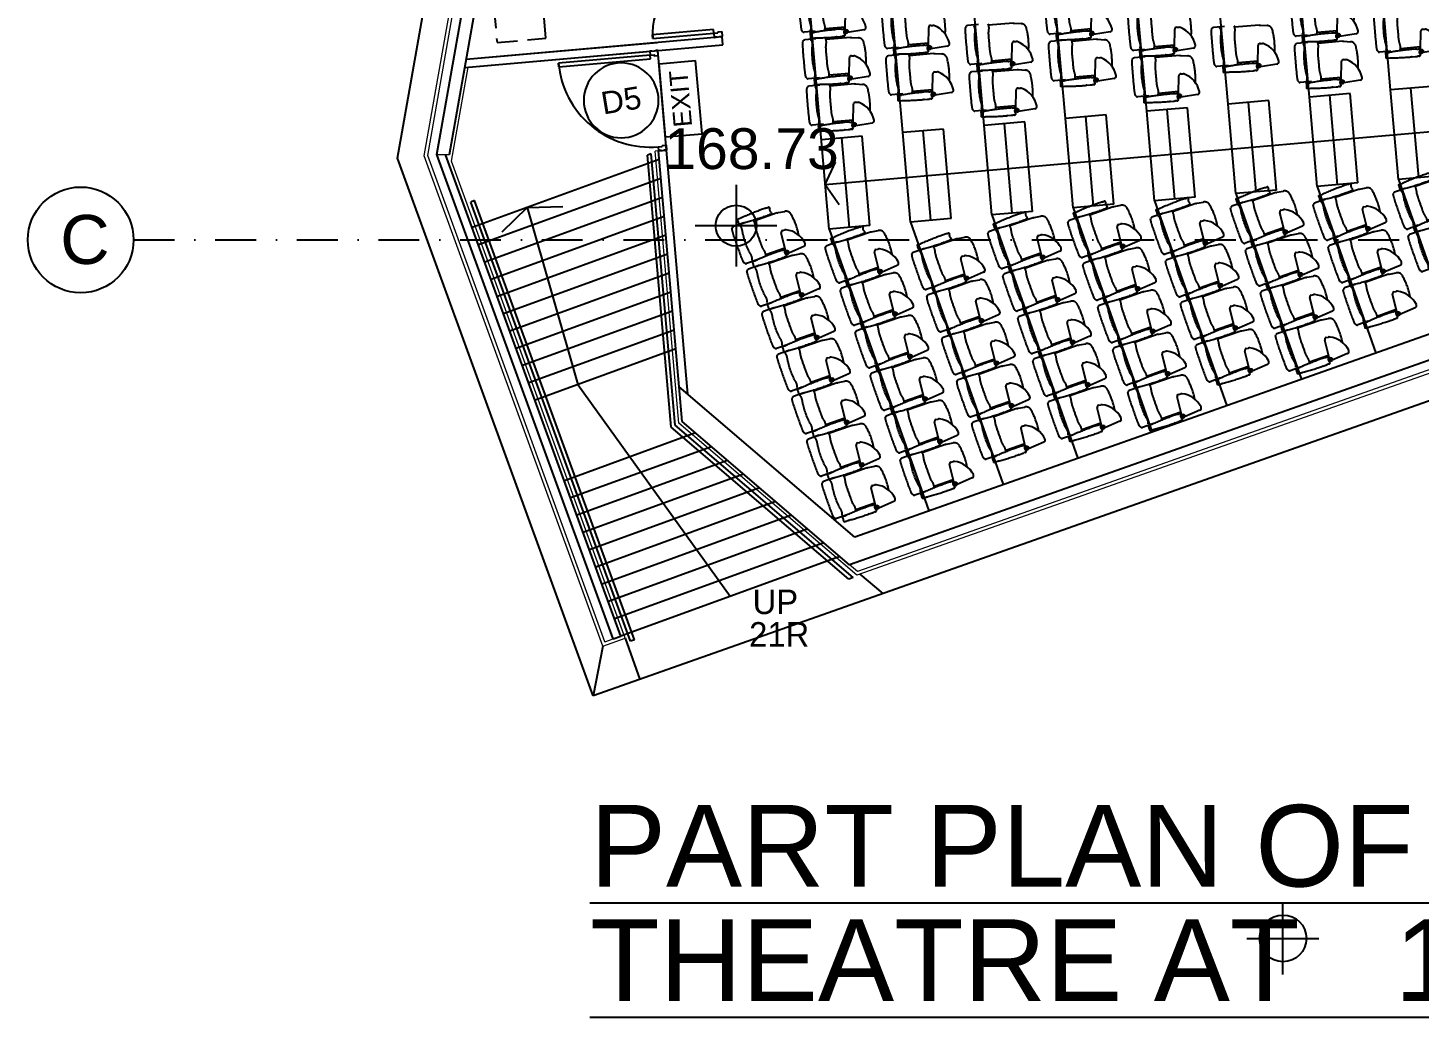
# Model space of a CAD drawing. Header units: millimetres. Extents: x 27940 to 139928, y 247 to 79491.
# Drawn here: x 27940 to 44983, y 54169 to 66290 of the extents above; entities that cross this region are included whole.
import ezdxf
from ezdxf.enums import TextEntityAlignment as Align

# ---------------------------------------------------------------- set-up
doc = ezdxf.new("R2010")
doc.units = ezdxf.units.MM
doc.header["$LTSCALE"] = 1000
doc.linetypes.add('DASHDOT', pattern=[1, 0.5, -0.25, 0, -0.25])
doc.linetypes.add('DASHED2', pattern=[0.375, 0.25, -0.125])
doc.layers.get('0').update_dxf_attribs({"color": 8})
for name, color, linetype in [('CLADDING', 8, 'Continuous'), ('DLN010__', 8, 'Continuous'), ('DLN020__', 8, 'DASHDOT'), ('DLN032__', 8, 'Continuous'), ('DLN040__', 8, 'Continuous'), ('DLN220__', 8, 'Continuous'), ('DLN240__', 8, 'Continuous'), ('DLN280__', 8, 'Continuous'), ('DLN315__', 8, 'Continuous'), ('DLN325-1', 8, 'Continuous'), ('DLN325__', 8, 'Continuous'), ('DLN580__', 8, 'Continuous'), ('FITDOOR', 8, 'Continuous'), ('Leature theatre furniture', 8, 'Continuous'), ('LEVEL', 8, 'Continuous'), ('MARK', 8, 'Continuous')]:
    doc.layers.add(name, color=color, linetype=linetype)
doc.styles.add('ROMANS', font='swissl.ttf')
doc.styles.get("Standard").update_dxf_attribs({"font": 'arial.ttf'})
doc.styles.add('SWIS721LT750', font='swissl.ttf')

# ---------------------------------------------------------------- blocks, each defined once
blk = doc.blocks.new('DRNO')
at = {"layer": 'MARK'}
blk.add_circle((0, 0), 1, dxfattribs=at)
at = {"layer": 'MARK', "style": 'ROMANS'}
blk.add_attdef('DRNO', text='', height=0.6, dxfattribs=at).set_placement((0, 0), align=Align.MIDDLE)
blk = doc.blocks.new('DR1AD')
at = {"layer": 'FITDOOR'}
for p, q in [((-45, 1), (0, 1)), ((-45, 1), (-45, 0)), ((0, 0), (0, 1)), ((-45, 0), (0, 0))]:
    blk.add_line(p, q, dxfattribs=at)
blk = doc.blocks.new('DR1AM')
at = {"layer": 'FITDOOR'}
blk.add_arc((0, 0), 1, 90, 180, dxfattribs=at)
blk = doc.blocks.new('FSEX-V01')
at = {"layer": 'DLN580__'}
for p, q in [((0, 300.0000000000018), (0, 1.818989403545856e-12)), ((0, 300.0000000000018), (600, 300.0000000000018)), ((600, 300.0000000000018), (600, 1.818989403545856e-12)), ((0, 1.818989403545856e-12), (600, 1.818989403545856e-12))]:
    blk.add_line(p, q, dxfattribs=at)
at = {"layer": 'DLN580__', "style": 'ROMANS'}
blk.add_text('EXIT', height=150, dxfattribs=at).set_placement((300, 150.0000000000018), align=Align.MIDDLE)
blk = doc.blocks.new('DR1CL2')
at = {"layer": 'FITDOOR'}
for p, q in [((50, 0), (0, 0)), ((0, 0), (0, -25)), ((50, 0), (50, -50)), ((12, -25), (0, -25)), ((0, -75), (0, -100)), ((12, -75), (0, -75)), ((62.5, -100), (0, -100)), ((62.5, -50), (50, -50)), ((62.5, -50), (62.5, -100))]:
    blk.add_line(p, q, dxfattribs=at)
blk = doc.blocks.new('ELEX')
at = {"layer": 'DLN032__'}
for p, q in [((0, 0.5), (0, -0.5)), ((0.5, 0), (-0.5, 0))]:
    blk.add_line(p, q, dxfattribs=at)
blk.add_circle((0, 0), 0.25, dxfattribs=at)
at = {"layer": 'DLN032__', "style": 'ROMANS'}
blk.add_attdef('ELEX', (0.2567988680675626, 0.3535533905960619), '', height=0.5, dxfattribs=at)
blk = doc.blocks.new('CC5032PLX')
at = {"layer": 'Leature theatre furniture', "linetype": 'Continuous'}
for p, q in [((-357.1777524185309, 276.1431391216356), (-154.7959730618168, 291.2604706426573)), ((-160.3550309542479, 283.6454166575531), (-124.3175004495279, 283.6454166575641)), ((-124.3175004495279, 268.3545833424432), (-160.355030746694, 268.3545833424396)), ((-160.0770363602496, 283.4955065270042), (-127.3178129368316, 283.4955065270115)), ((-127.3178129484877, 268.5044934729885), (-160.0770363129559, 268.5044934729813)), ((-140.5192742146173, 294.319320550625), (-149.8823046924226, 294.3193205506177)), ((-149.8823046887555, 257.6806794497061), (-140.5192746610119, 257.6806794497024)), ((-127.6699248111254, 247.1431231570023), (-149.6898284154595, 27.6217622004333)), ((-147.3838025174191, 283.6454166575531), (-147.3838025174045, 283.4955065270151)), ((-147.3838025174191, 268.5044934729813), (-147.3838025174045, 268.3545833424359)), ((-136.3903929444496, 283.6454166575531), (-136.3903929444496, 283.4955065270187)), ((-136.3903929444641, 268.5044934729813), (-136.3903929444641, 268.3545833424396)), ((-134.0686565796495, 255.9180536543136), (-116.8416569813999, 255.7141765940178)), ((-134.0676391412562, 296.0819583867997), (-116.841646297471, 296.2858235325693)), ((-130.405837909464, 219.8681914591216), (116.9533194476971, 219.868191459118)), ((-129.382972156789, 283.6454166575568), (-129.382972156789, 283.4955065270115)), ((-129.382972156789, 268.5044934729776), (-129.382972156789, 268.3545833424432)), ((-129.2404601804737, 283.6454166575531), (-129.2404601804737, 283.4955065270115)), ((-129.2404601804737, 268.5044934729813), (-129.2404601804883, 268.3545833424396)), ((-126.6502836972068, 282.7041848482477), (-124.7722408973495, 282.7041848482477)), ((-124.7722408973641, 269.2958151520907), (-126.6502837455046, 269.2958151520907)), ((-123.9492153806641, 279.6478131764816), (-125.8564816220751, 279.6478131764779)), ((-125.8564816180733, 272.3521868235221), (-123.9492153806787, 272.3521868235184)), ((-123.9194118715532, 279.4979030459363), (-125.8426822249894, 279.4979030459363)), ((-123.9194118715386, 272.5020969540492), (-125.8426822213223, 272.5020969540528)), ((-121.6605803606071, 255.7712072990289), (-123.9160479523125, 253.991742043967)), ((238.6143160969514, 240.3559092996329), (376.5008065917064, 240.3559092996366)), ((287.4752842624002, 203.2481981413439), (287.4753710890218, 203.2487426742446)), ((392.860335014615, 231.0989834093052), (392.8581487855699, 231.1020636267567)), ((402.1707711541385, 217.9783282471399), (392.860335014615, 231.0989834093052)), ((-177.0437942388235, 5.255198358121561), (-203.8634265549772, 7.945440964776935)), ((122.1040051827295, 144.7409645699518), (122.1026992049883, 144.7474544416691)), ((126.7722501376848, 66.51125106973632), (126.7977944158338, 60.28399651073414)), ((285.7623777022091, 167.3770280181016), (285.7623002523178, 167.3777905063325)), ((296.494700465817, 107.1523951362033), (296.5193781748094, 106.9125310180752)), ((121.7365500450251, -147.1145123870338), (121.7352777031047, -147.1207574938344)), ((126.7899841097096, -60.41556810003385), (126.7708319595404, -64.70357502879779)), ((287.2768602663855, -167.3253911191932), (287.2768153526267, -167.3259733961204)), ((296.3110072448617, -110.35217132455), (296.2996688804269, -110.4621971439592)), ((-199.0565378643369, -218.7474384311281), (-282.0968622047221, -205.6942082657588)), ((-184.6991479875724, -219.8681914591252), (116.782754246291, -219.8681914591252)), ((239.415501707379, -240.3559092996366), (376.5008065916918, -240.3559092996293)), ((287.343030243559, -202.0159217720284), (287.3431298401847, -202.016639758931)), ((392.860335851452, -231.0989819115384), (392.8580152263021, -231.1022514364959)), ((402.1704200019885, -217.9788211046798), (392.860335852456, -231.0989819105453))]:
    blk.add_line(p, q, dxfattribs=at)
for centre, radius, start, end in [((-354.9444040797971, 246.2444093034937), 29.982026108062, 94.27189498504127, 187.4566335215291), ((-87.3880909338477, 281.2628665634111), 299.82026108062, 187.4566335215291, 243.4986385853551), ((-141.8870977309271, 276), 19.98801740537467, 158.9627806855706, 201.0372193665381), ((-160.0764681285655, 282.9958060918798), 0.4997004351343667, 90.00021498503996, 158.9628563934114), ((-160.0764681285655, 269.0041939081202), 0.4997004351343667, 201.0371456855064, 269.9997902101393), ((-117.7258188781416, 246.1456427608209), 9.994008702687333, 128.271894985004, 174.2718949848943), ((-127.3193433040578, 282.9958060918761), 0.4997004351343667, 21.03732479365413, 90), ((-127.3193433040578, 269.0041939081202), 0.4997004351343667, 270, 338.9626748500549), ((-145.5087137016817, 275.9999999999964), 19.98801740537467, 338.9627761467514, 21.03722384446403), ((-126.4504035741265, 282.5535097679531), 0.1998801740537467, 105.3495538066091, 130.5809985156347), ((-126.450403574112, 269.4464902320469), 0.1998801740537467, 229.4190029262501, 254.6505229831836), ((-124.6514820076263, 276), 6.995806091881135, 91.77481402613795, 105.349479211144), ((-124.6514820076263, 276), 6.995806091881135, 254.6505229831836, 268.225185965522), ((-143.5596108272293, 276.0000000000036), 19.98801740537467, 337.511375366294, 22.48862463351349), ((-198.8760245742451, 57.66597063036534), 49.97004351343667, 243.4986385853551, 264.2718949851433), ((-174.5500932483992, 30.11546319075205), 24.98502175671834, 264.2718949851433, 354.2718949848943)]:
    blk.add_arc(centre, radius, start, end, dxfattribs=at)
for points in [[(-160.3551346310851, 283.6454161285401), (-160.0456829456089, 284.3538388063389), (-159.5291687051504, 285.395646414574), (-158.8770282304613, 286.5291548295245), (-158.1886193836108, 287.5663836873318), (-157.2296337132138, 288.8112227924321), (-156.2460559131869, 289.9047171750171), (-154.9520499453938, 291.1270573289949), (-153.5728805704566, 292.2161437840841), (-152.018923850279, 293.2298270242318), (-150.0331944680074, 294.2527243926088), (-149.8823035511014, 294.3193179351874)], [(-149.8822992296919, 257.6806919592127), (-150.2453597412823, 257.8434503287062), (-152.556961891125, 259.0980818070602), (-154.2721428175137, 260.3114214157649), (-155.9386344083032, 261.7846858354169), (-157.2758573969477, 263.2443378952157), (-158.7124968298886, 265.2098755818515), (-159.6200107287004, 266.7769508073143), (-160.355129602438, 268.3545860008453)], [(-143.4827069552412, 294.320786930537), (-142.1086751917028, 294.389911395192), (-140.7289634405897, 294.5546227415689), (-139.3962607320864, 294.792156321153), (-138.1485890390759, 295.0722237535083), (-137.0027591510443, 295.3663396086449), (-135.9540633322176, 295.6526819286046), (-135.0908446795511, 295.8843020705717), (-134.4504105317174, 296.0323138381464), (-134.0494466677774, 296.0820718627729), (-133.8937669853476, 296.0299305409098), (-133.9902808930055, 295.8798084341106), (-134.3411998166703, 295.6467094160653), (-134.9295963464829, 295.3605351683436), (-135.6940276936803, 295.0682241049144), (-136.6329667358223, 294.789665821856), (-137.7352530687349, 294.5532124210367), (-138.9704763564223, 294.3894238494686), (-140.2914885066275, 294.3207869305406)], [(-140.2914885066275, 257.6792130697868), (-138.9728222077683, 257.6107925138203), (-137.7391240844445, 257.4474618014319), (-136.6378636708396, 257.2115896591677), (-135.6998021379695, 256.9337362168881), (-134.9354895625584, 256.642002722223), (-134.3455947153125, 256.3557483998375), (-133.9923727109854, 256.1220056776729), (-133.8934908762167, 255.9710292533673), (-134.0468861074623, 255.9179434956859), (-134.4455775740207, 255.9667607992524), (-135.0838965508883, 256.1139216656156), (-135.9452346375911, 256.3448920760893), (-136.9932877034007, 256.6311223415432), (-138.1404630841716, 256.9257987269957), (-139.3900366999733, 257.2065741805527), (-140.7244559251121, 257.4446964945346), (-142.1061446304084, 257.6098701471055), (-143.4827069552412, 257.6792130697868)], [(-140.2914885066275, 294.3207869305406), (-140.4052325526573, 294.3196870365791), (-140.5192742146173, 294.319320550625)], [(-140.5192746610119, 257.6806794497024), (-140.4052327751997, 257.6803129650798), (-140.2914885066275, 257.6792130697868)], [(-133.8913604747067, 296.0168531779782), (-133.9902808930055, 295.8798084341106), (-134.3411998166703, 295.6467094160653), (-134.9295963464829, 295.3605351683436), (-135.6940276936803, 295.0682241049144), (-136.6329667358223, 294.789665821856), (-137.7352530687349, 294.5532124210367), (-138.9704763564223, 294.3894238494686), (-140.2914885066275, 294.3207869305406)], [(-140.2914885066275, 257.6792130697868), (-138.9728222077683, 257.6107925138203), (-137.7391240844445, 257.4474618014319), (-136.6378636708396, 257.2115896591677), (-135.6998021379695, 256.9337362168881), (-134.9354895625584, 256.642002722223), (-134.3455947153125, 256.3557483998375), (-133.9923727109854, 256.1220056776729), (-133.8910619773087, 255.9831286262597)], [(-126.7144302740344, 269.3152794761045), (-126.6502826405049, 269.2958188591947)], [(-124.3175004495279, 283.6454166575641), (-124.0883797291899, 283.22878349651), (-123.8725934466784, 282.8158679131484)], [(-123.8725934466929, 269.1841320871754), (-124.0883820151648, 268.7712122407138), (-124.3175004495279, 268.3545833424432)], [(-123.8725934466784, 282.8158679131484), (-123.1761581762112, 281.2491325845986), (-122.6286562868772, 279.5136826159287), (-122.2959947237978, 277.7195108966334), (-122.1920574330288, 276.0000011789598)], [(-122.1920574330288, 276.0000011789598), (-122.2956149024831, 274.2836279736512), (-122.6278025017091, 272.4897276249903), (-123.1752617336315, 270.7532159361581), (-123.8725934466929, 269.1841320871754)], [(118.989624885493, 229.3873946451131), (118.8917063205881, 228.9813348044772), (117.455575896849, 222.572329998402), (116.24802930429, 216.0709236263865), (115.2896843354683, 209.1594151753343), (114.6679866669874, 201.5988448500102), (114.5310174721672, 193.3349782133555), (114.9933441487956, 184.5919930356176), (116.0158284524659, 175.7916017974967), (117.4289584397193, 167.3170415380009), (119.0275218890165, 159.3171755468793), (120.6637217360112, 151.6480309193175), (122.1026950441446, 144.7474536051777)], [(120.8481356315897, 233.8626199555329), (119.7763883995212, 231.7758119524406), (118.9898164476617, 229.3879487589293)], [(286.7010923961643, 198.4406797262927), (285.8371588081063, 191.5786955796357), (285.2580124665692, 183.9822999411845), (285.2034959909361, 177.6196811348855)], [(285.2035126782721, 177.6197906878806), (285.2393790397909, 176.5484256406708)], [(285.2393790397909, 176.5484256406708), (285.2977748154954, 175.0641328224156)], [(285.2977748154954, 175.0641328224156), (285.3393955596403, 174.1389406958187)], [(285.3393961616093, 174.1389180817132), (285.3593846041185, 173.7139644203889), (285.3994018838421, 172.8556786098743)], [(285.3994018838421, 172.8556786098743), (285.4139706453716, 172.5403566782043)], [(285.4139704901318, 172.5403600361933), (285.4289426125179, 172.214685031071)], [(285.4289426125179, 172.214685031071), (285.4643652557133, 171.4374764533241)], [(285.4643652557133, 171.4374764533241), (285.4757543710584, 171.18535360018)], [(285.4757489722979, 171.1854112949222), (285.531881311239, 170.1475409030427)], [(286.844614288726, 199.4070131807675), (286.7010923961643, 198.4406797262927)], [(286.9039043543162, 199.7926690980021), (286.8446447954339, 199.4069232283546)], [(287.1137813443929, 201.068514577124), (287.0472886197094, 200.6778897653639), (286.9039043543162, 199.7926690980021)], [(287.2177703714697, 201.6776281929342), (287.1137831426604, 201.06852905911)], [(287.4752854127146, 203.248197958128), (287.3922815925907, 202.7319479152975), (287.2177703714697, 201.6776281929342)], [(295.8368561545067, 223.586844063153), (292.9638876082754, 219.2460314701311), (290.3225238042214, 213.758574034302), (288.4854860706255, 208.1228590335741), (287.4752712735208, 203.2487569543482)], [(379.0785210817994, 240.1577012148482), (376.5008065917064, 240.3559092996366)], [(384.9065209182445, 238.1130930477448), (381.0258237774397, 239.738494978661), (379.0785210817994, 240.1577012148482)], [(392.8580737172451, 231.1020103140436), (390.6020925922348, 233.788793527332), (387.7412178152299, 236.2657601096871), (384.9065392792254, 238.1130431306738)], [(409.9310063715675, 167.4057095172029), (409.7322623001091, 174.593470117481), (409.4186539225193, 181.6160906913756), (409.0210826997209, 187.8765139391107), (408.5555216733919, 193.3874346982666), (408.0321232469287, 198.1858324830573), (407.452429140787, 202.3489607381889), (406.8011006886227, 206.0000547335258), (406.038328381168, 209.2741793268287), (405.0772474638361, 212.3392267942218), (403.7141325331177, 215.4468007750984), (402.1705925205606, 217.978201680693)], [(-349.6045612246235, 85.46008294263447), (-353.1571257436299, 30.0789908717561), (-353.1555531017366, -30.1261309121619), (-349.6045087167731, -85.46063085384594)], [(-349.1361713428341, 90.251601413147), (-349.6045612246235, 85.46008294263447)], [(122.1039898089657, 144.7409614804637), (124.1079966041289, 132.5124824202903), (125.444168310336, 119.1210325958527), (126.1858541362599, 105.2234163608919), (126.5550516621006, 90.67858758867806), (126.7213204368163, 75.81519698007469), (126.7726060400018, 66.51125240793044)], [(126.7977930333436, 60.28399615994567), (126.9154583413037, 19.74868460773359), (126.9131391402916, -20.96506182142912), (126.7899829713861, -60.41556797277735)], [(285.531881311239, 170.1475409030427), (285.6533186738961, 168.5313230483735)], [(285.6533186738961, 168.5313230483735), (285.7623761724681, 167.3770278598677)], [(285.7622402925917, 167.3777844133147), (285.8435634459311, 166.6120644772564)], [(285.8435634459311, 166.6120644772564), (286.6121841063723, 161.0536016467086), (287.9563400174957, 153.6744380114251), (289.5818486924109, 145.9849432495284), (291.026779217922, 139.6317143497581)], [(291.026779217922, 139.6317143497581), (291.2125278643507, 138.8362213806286)], [(291.2125259628083, 138.8362296286796), (293.3109903063887, 128.9431570788947), (295.1611915965768, 117.9049641064266), (296.4947006010625, 107.1523963518011)], [(296.51938190691, 106.9125306626156), (301.3318344513391, 34.93514734751079), (301.2339730118692, -38.09126812146133), (296.3110133255541, -110.3521712525944)], [(409.9310794767516, -167.4058069694402), (410.9729357714677, -101.2130062978977), (411.5017463510594, -33.78370477488716), (411.501506198023, 33.84507864892657), (410.9722225850128, 101.2734304752667), (409.931079700953, 167.4058124381627)], [(-349.6045087167731, -85.46063085384594), (-349.1361348790233, -90.2519625626519)], [(-349.1361348790233, -90.2519625626519), (-341.2348603177816, -149.2954265891713)], [(-341.2347741970734, -149.295412038231), (-341.2030324525695, -149.4831185908952)], [(-341.2030324525695, -149.4831185908952), (-338.3987095330376, -160.252246401611), (-333.3328356255515, -171.2355960517234), (-326.2050370643701, -181.3265171821549), (-317.190582469193, -190.1407231275043), (-306.5358345186978, -197.3394551748497), (-294.5425963129092, -202.6325171849167), (-282.0968567103409, -205.6941472749895)], [(121.7352621297905, -147.1207543224009), (120.5410905527242, -152.7929830035791), (119.1309738913551, -159.2810087491453), (117.7781722312502, -165.7056484336135), (116.5398905780166, -172.2533510472349), (115.4791226802772, -179.1569037873051), (114.6976210095308, -186.5474602054164), (114.3331197479856, -194.292448959266), (114.4808641438576, -202.0696936743625), (115.1178895258781, -209.5568673848102), (116.1282960214157, -216.528969795454), (117.4072614288161, -223.0545948586405), (118.8728612596606, -229.2685706224656), (118.9436602704372, -229.5494933510709)], [(126.7714484366297, -64.70357767054156), (126.6752557997097, -78.13409795267216), (126.3651518059487, -96.62915723354308), (125.6421983448672, -114.6034607313995), (124.1909050377726, -131.5623924899992), (121.7365459481371, -147.1145115531981)], [(287.1043049030995, -170.1837147808728), (287.0724507972773, -171.0910055474524)], [(287.1114085461886, -170.0183570316731), (287.1043049030995, -170.1837147808728)], [(287.1992933985312, -168.4143617660375), (287.1114085461886, -170.0183570316731)], [(287.2768581180135, -167.3253909529521), (287.1992933985312, -168.4143617660375)], [(287.3371634493087, -166.5813924144895), (287.2767700617987, -167.3259699012197)], [(291.7380262905499, -139.5595158616197), (290.4663007785275, -145.8976402750304), (289.0718301645247, -153.5816010168346), (287.9551283209003, -160.9640730351166), (287.3371634493087, -166.5813924144895)], [(291.8875581538305, -138.8425330145437), (291.7380262905499, -139.5595158616197)], [(296.299669007014, -110.4621976799717), (295.1769151101762, -119.803317674865), (293.6311399822152, -129.7400586322583), (291.8875609598181, -138.8425423292865)], [(402.1702578182012, -217.9787061835777), (403.7414111002436, -215.3943702096512), (405.0942742834595, -212.2926510518628), (406.0503275607916, -209.2293430500213), (406.810524378554, -205.9535332049927), (407.4601662031637, -202.2997154841796), (408.0385631189711, -198.1335391023495), (408.5607807432971, -193.3328015422412), (409.0251936139393, -187.82071581747), (409.4216497682064, -181.5604953238508), (409.7341892715776, -174.5395298091025), (409.9310096782574, -167.4056943722826)], [(-184.6991479875724, -219.8681914591252), (-189.5097908112366, -219.743025722586), (-194.3038505396398, -219.3681219778919), (-199.0643788620655, -218.7453302156464)], [(111.5510249562794, -219.8681914591216), (116.1387640376051, -219.2561504439109), (116.6408601772273, -219.1118241219483)], [(118.9436187083629, -229.5491789412263), (119.7065008986101, -231.8197058618607), (120.7565081475914, -233.8632477032152)], [(286.4780639029486, -184.8585681667828), (286.3949188298284, -188.7148784428937), (286.5111207524169, -193.3682688889712), (286.7404875059146, -196.8510479958713)], [(286.5223602044571, -183.8875511740262), (286.4780766189942, -184.8585634216288)], [(286.6049917088094, -182.2008348110976), (286.5291965551587, -183.7421031181839), (286.5223602044571, -183.8875511740262)], [(286.6572961741913, -181.20411013782), (286.6049917088094, -182.2008348110976)], [(286.7054005827958, -180.2899478529653), (286.6572958850302, -181.204091024938)], [(286.7984378862893, -178.3959125864167), (286.7054005827958, -180.2899478529653)], [(286.7404875059146, -196.8510479958713), (286.8268491410709, -197.8384871237431)], [(287.0317293016851, -172.4517459929993), (286.936853833482, -175.1530823075154), (286.7984378862893, -178.3959125864167)], [(286.8268844029226, -197.8385299917099), (286.9054465967638, -198.6337583081622)], [(286.9054465967638, -198.6337583081622), (287.0673490680347, -200.0205375147452)], [(287.0416017026291, -172.1356809981153), (287.031728950562, -172.451748832631)], [(287.0724552062893, -171.0909511767168), (287.0648861065565, -171.3560528168855), (287.0416017026291, -172.1356809981153)], [(287.0673490680347, -200.0205375147452), (287.2019549802644, -201.0129798705602)], [(287.201966308814, -201.0130961708455), (287.226135489007, -201.182376719371), (287.3177353282372, -201.8328616175531)], [(287.3177353282372, -201.8328616175531), (287.3431506746856, -202.0159068966095)], [(287.3431753798795, -202.0166334487149), (288.2913682751096, -207.1196448993142), (290.120357247506, -213.0941085310042), (292.8401214160549, -218.9245801223078), (295.8979666098021, -223.588009420866)], [(295.8997371893638, -223.5867040127741), (296.1997513545357, -223.9890468330559)], [(296.1997513545357, -223.9890468330559), (296.9348365521146, -225.0105978861975)], [(296.9348365521146, -225.0105978861975), (297.5203602168331, -225.8926008162307), (297.8858945367538, -226.5226521061413)], [(384.9062779795349, -238.1132306489271), (381.0326663767191, -239.7365880658326), (376.5008065916918, -240.3559092996293)], [(384.9062975987763, -238.1131816369816), (387.7729905898159, -236.2421761883088), (390.6363961662864, -233.7538773884953), (392.8579280755512, -231.1021895406047)]]:
    blk.add_spline(points, degree=3, dxfattribs=at)
blk.add_open_spline([(-344.2657043352956, 126.6469531274706), (-345.8891933378036, 114.5151692226973), (-347.5126823403261, 102.3833853179203), (-349.1361713428341, 90.251601413147)], degree=3, dxfattribs=at)
blk = doc.blocks.new('BB5032X')
at = {"linetype": 'Continuous'}
for p, q in [((-117.2006055260645, 22.85768559180724), (-117.2001462967019, 22.86802871588588)), ((-117.2004616016784, 22.86115186847746), (-116.2600953388173, 38.21736256724398)), ((-110.3396859288914, 43.79614456267882), (-110.3380851815236, 43.79627618443919)), ((-104.1310684052005, 44.25170212097873), (-104.0619120373376, 44.25653130060527)), ((-82.71045748107281, 44.62930340752791), (-82.71115726955759, 44.62931210098759)), ((-77.35698110841622, 44.55849439041776), (-77.35895162444649, 44.55852268911985)), ((-19.35866884634015, 44.97302593535278), (-59.53735537663306, 44.72385374997975)), ((-19.41575367928453, 44.97303916209057), (-10.85145599570387, 44.97303916209057)), ((-11.15741501400043, 44.97302161227708), (-11.19134595078503, 44.97301786785829)), ((280.2985194872526, 34.12385037337663), (245.7100365835868, 34.12385037337663)), ((296.6400140526021, 33.97962958913558), (254.5741805299913, 33.97963293146313)), ((280.3427609759674, 34.1232093746512), (280.2987987445013, 34.12381186379935)), ((283.5879062567183, 34.0343562947528), (280.3429275837552, 34.12324189848005)), ((284.099119065977, 34.01994781480607), (284.084360239729, 34.02031346094009)), ((-116.2600953404835, -38.21736254759162), (-117.2007927604864, -22.85391981368593)), ((-117.2000852019919, -22.86933325150312), (-117.2006294390594, -22.85714517411543)), ((-110.3396856607214, -43.79614109009708), (-110.3381054014026, -43.79627104718384)), ((-104.0619120383417, -44.25653129827697), (-104.13111626717, -44.25169850148086)), ((-77.35714537127933, -44.55849786233739), (-77.3589516101274, -44.55852372949448)), ((-59.53735540861089, -44.72385326627409), (-19.35848669753614, -44.97302574013884)), ((-19.41574610982207, -44.97303916209057), (-10.85142994731723, -44.97303916209057)), ((296.6400141578706, -33.97962958913558), (254.6182931442963, -33.97962958913558))]:
    blk.add_line(p, q, dxfattribs=at)
for points in [[(-117.2004741721394, 22.85838170949137), (-117.2036609890129, 22.49189057319745), (-117.019318145838, 21.00493626646494), (-116.5870718060542, 19.25545344333659), (-115.9576743734942, 17.14362962528685), (-115.1901120749098, 14.62257940424752), (-114.361227897105, 11.65036102385056), (-113.5795486954521, 8.197686522566073), (-112.992095116686, 4.264782466569159), (-112.7683473836296, 0.01483942559571005), (-112.9893806559703, -4.237228961595974), (-113.5754478212111, -8.17573649136466), (-114.3571550034321, -11.63444039908791), (-115.1869023550971, -14.61173697083723), (-115.9555362162937, -17.13667826155142), (-116.5858471612155, -19.25111531533184), (-117.0188059482243, -21.0023614530437), (-117.2036380997379, -22.49056639869377), (-117.2005039899304, -22.85794322702714)], [(-110.8879829046055, 43.74060786431073), (-111.2554904302524, 43.68544691568968), (-111.8159221136812, 43.56129906661226), (-112.5598796747145, 43.30888272574521), (-113.3612431811853, 42.90597755425551), (-114.1484174676007, 42.34303617403202), (-114.8764251247558, 41.61215412570891), (-115.4962219047957, 40.71921329516044), (-115.9602105167723, 39.68419583064679), (-116.2269388447676, 38.53715652797837), (-116.260082678069, 38.2172101682736)], [(-110.3380851925176, 43.79627614746278), (-110.5795565944209, 43.77473368526262), (-110.8879829046055, 43.74060786431073)], [(-110.002316862905, 43.82376865200786), (-110.3396859288914, 43.79614456234413)], [(-104.1315416967991, 44.2520938651287), (-106.1054701236135, 44.11913811595878), (-108.3011948353451, 43.95807672647788), (-110.002316862905, 43.82376865200786)], [(-104.06192473806, 44.25657828777184), (-104.1315416967991, 44.2520938651287)], [(-103.7918756811414, 44.26793667220772), (-103.9815381765802, 44.26115848099289), (-104.0619219483997, 44.2565276754467)], [(-103.7902823536569, 44.26795264996326), (-93.89030200034904, 44.45716272395657), (-84.00952199031599, 44.61687333688315)], [(-102.9971611829969, 44.34811929694843), (-103.2103616780005, 44.30752663846215)], [(-101.913415301955, 44.42536860651308), (-102.9971611829969, 44.34811929694843)], [(-100.9711198123114, 44.40216943049745), (-101.4224280613635, 44.41378363957483), (-101.9075250294409, 44.42567867896287)], [(-99.20304157626379, 44.35564608272398), (-100.9711198123114, 44.40216943049745)], [(-82.71115683048993, 44.62934756206232), (-82.83531730200048, 44.62960212711914), (-83.04135315945314, 44.62832464362145), (-83.31972325100651, 44.62566371515277), (-83.64730020692514, 44.62184365390567), (-84.00163864929345, 44.61704643710982)], [(-77.41733109360212, 44.55933159418782), (-79.0930108295288, 44.58218391980336), (-80.99114294572792, 44.60728560762072), (-82.71045748107281, 44.62930340752791)], [(-77.35895161045482, 44.55852372982918), (-77.41733109360212, 44.55933159418782)], [(-76.44063765448664, 44.55374878435396), (-77.35698196590238, 44.55843689254834)], [(-59.53735384621541, 44.72385568115715), (-62.72981649661961, 44.68465151661803), (-66.24754034254147, 44.64246674058813), (-69.52235662751627, 44.60557472094661), (-72.39574102879124, 44.57708680346695), (-74.73490063889767, 44.55938983893429), (-76.44063765448664, 44.55374878435396)], [(-10.8514823085934, 44.97304804043961), (-11.1913800150287, 44.97302648835466)], [(229.1404610995451, 35.0855694038255), (169.6870065537878, 39.50686194767331), (107.8332556287351, 42.6651389236722), (44.2294919029373, 44.48747306857695), (-10.8514823085934, 44.97304804043961)], [(238.0499566928047, 34.4490598042612), (237.5602292533076, 34.47711442883156), (229.1404608510275, 35.08556977527041)], [(254.5743088733798, 33.97963325793535), (246.2912730427779, 34.09865591917332), (238.0499566928047, 34.4490598042612)], [(284.084360239729, 34.02031346127478), (283.5832464145715, 34.03439263196924)], [(284.3902806721599, 34.00133186885796), (284.0990337937619, 34.01709725801629)], [(296.6400081921165, 33.97962958913558), (298.1856688926782, 33.77699901924643), (299.5097307476244, 33.2483547539523), (300.7000115748087, 32.3960795075036), (301.7013765602751, 31.19873033771), (302.3680214170818, 29.75714653453906), (302.6355646432203, 28.08449743311212)], [(302.6355632886989, -28.084493705348), (302.8454089685474, -9.508585892610427), (302.8455954171004, 9.475878714867576), (302.6355631624465, 28.08449363372347)], [(-116.2600811113443, -38.21720985678985), (-116.2260635871426, -38.5438140198894), (-115.956271514493, -39.69577928882791), (-115.4878809094662, -40.73386650971952), (-114.8629786317761, -41.62814547707239), (-114.1296637698979, -42.35881142361177), (-113.3372199518417, -42.92031175306329), (-112.5288580121851, -43.32159174149274), (-111.7803380562618, -43.57077257568744), (-111.2282640011981, -43.69018511752074), (-110.8662873991561, -43.74332164975931)], [(-110.8662873991561, -43.74332164975931), (-110.5649815759825, -43.7761409329687), (-110.3381056915605, -43.79627457507013)], [(-110.3396859328859, -43.79614456168201), (-110.0023167036634, -43.82376866500272)], [(-110.0023167036634, -43.82376866500272), (-108.2881505525802, -43.9590744793386), (-106.0924310920309, -44.12005315007264), (-104.1315896440574, -44.25209077131876)], [(-104.1315615595595, -44.25166595432529), (-103.9351165684857, -44.26335411140462)], [(-104.1315896440574, -44.25209077131876), (-104.0619247400609, -44.25657828743715)], [(-103.9351165684857, -44.26335411140462), (-103.7918755069113, -44.26793609722517)], [(-84.00869982052973, -44.61688538433373), (-93.89030500687659, -44.45716267066018), (-103.7902823526529, -44.26795264963584)], [(-84.00098664483085, -44.61704836829449), (-83.94734202651307, -44.61781203748251), (-83.72094885238039, -44.62086433799413), (-83.50701728498098, -44.62350853449607), (-83.31091788805497, -44.62571553841553), (-82.98875363761908, -44.62871578514023), (-82.78004385814711, -44.62968451606139), (-82.71035070675134, -44.6285942276736)], [(-82.71045748107281, -44.6293034072005), (-80.97635043733317, -44.60709320630122), (-79.07821832547052, -44.58198502571031), (-77.41733109193592, -44.55933159386041)], [(-77.41733109193592, -44.55933159386041), (-77.3589516101274, -44.55852372949448)], [(-77.3571460998428, -44.5584487044689), (-76.42561173069407, -44.55374431236851)], [(-76.42561173069407, -44.55374431236851), (-74.71214136982599, -44.55952193041594), (-72.36663870330813, -44.5773468892221), (-69.48880382605421, -44.60593383999367), (-66.21156608404272, -44.64288802303781), (-62.69326564411313, -44.68509745661868), (-59.53735370996583, -44.72385566650337)], [(-10.85145615760848, -44.97304818435077), (44.19408964619652, -44.4881032994308), (107.7994411194886, -42.6664795842953), (169.6550736175632, -39.50885876327084), (228.9140796353895, -35.10511440847768)], [(229.1404658043903, -35.08556993017555), (237.529686009977, -34.47889123032655), (238.0500006271395, -34.44905761391419)], [(238.0500006271395, -34.44905761391419), (246.2608166670398, -34.099526736798), (254.5822020984779, -33.97963202367828)], [(296.6400135029326, -33.97962958913558), (298.261550210671, -33.75622136089078), (299.7154717321828, -33.13088716346829), (301.0541868000219, -32.04178934619267), (301.9664674065934, -30.73745100921951), (302.4829505033704, -29.33117199021945), (302.6352340064332, -28.10241622233298), (302.6355608345038, -28.08450759535481)]]:
    blk.add_spline(points, degree=3, dxfattribs=at)
blk = doc.blocks.new('DR1CD')
at = {"layer": 'FITDOOR'}
for p, q in [((0, 1), (45, 1)), ((0, 1), (0, 0)), ((45, 0), (45, 1)), ((0, 0), (45, 0))]:
    blk.add_line(p, q, dxfattribs=at)
blk = doc.blocks.new('DR1CM')
at = {"layer": 'FITDOOR'}
blk.add_arc((0, 0), 1, 0, 90, dxfattribs=at)

msp = doc.modelspace()

# ---------------------------------------------------------------- linework, layer by layer
at = {"layer": 'CLADDING', "lineweight": 9}
for p, q in [((32796.80779564186, 64722.87473731975), (35019.24251148649, 77326.92833657587)), ((32838.06126132127, 64726.48394789784), (35051.68889450029, 77280.5900993487)), ((33130.0974361501, 64655.07225193251), (33333.48721856394, 65808.55302723187)), ((35664.49858815726, 64782.81079563084), (35624.65080023612, 64779.32456592117)), ((35916.26601106048, 61446.14745391456), (35624.65080023612, 64779.32456592131)), ((34983.50342598054, 58714.97786974417), (32796.80779564186, 64722.87473731975)), ((35007.41032507896, 58766.24638030863), (32838.06126132127, 64726.48394789784)), ((35256.01428600846, 58814.16371130866), (33130.0974361501, 64655.07225193251)), ((45978.87417176404, 62408.04144456734), (38102.4173937428, 59627.81485187185)), ((45987.2224350324, 62368.56945058941), (38093.95431081756, 59582.40879984423)), ((38093.95431081756, 59582.40879984423), (35916.26601106048, 61446.14745391456)), ((38102.4173937428, 59627.81485187185), (38005.91644777593, 59710.40359663063)), ((34983.50342598054, 58714.97786974417), (35256.01428600846, 58814.16371130866)), ((35007.41032507896, 58766.24638030863), (35110.77651336536, 58803.86859607448))]:
    msp.add_line(p, q, dxfattribs=at)
at = {"layer": 'DLN010__', "color": 3}
for p, q in [((43314.6153913532, 54692.97461909548), (43314.6153913532, 55575.20723533098)), ((42873.49908323545, 55134.09092721323), (43755.73169947095, 55134.09092721323))]:
    msp.add_line(p, q, dxfattribs=at)
msp.add_circle((43314.6153913532, 55134.09092721323), 286.4735948637912, dxfattribs=at)
at = {"layer": 'DLN020__'}
msp.add_line((29235.31942691604, 63691.40927699073), (54216.78242750096, 63691.40927697001), dxfattribs=at)
at = {"layer": 'DLN020__', "color": 0, "linetype": 'Continuous'}
msp.add_circle((28587.67931404922, 63691.40927699163), 647.6401128667666, dxfattribs=at)
at = {"layer": 'DLN220__', "color": 2}
for p, q in [((37756.12542282042, 63822.83316893877), (37041.44833228967, 71991.6296932911)), ((43637.42229434874, 65441.58179332556), (43114.48783786278, 71418.74998187601)), ((44633.61699244039, 65528.73753607318), (44110.68253595443, 71505.90572462363)), ((41645.0328981652, 65267.27030783023), (41122.09844167923, 71244.43849638068)), ((42641.22759625691, 65354.42605057791), (42118.29313977095, 71331.59423912836)), ((39652.64350198166, 65092.95882233496), (39129.70904549569, 71070.12701088541)), ((40648.83820007349, 65180.11456508261), (40125.90374358752, 71157.28275363306)), ((38656.44880388983, 65005.80307958731), (38133.51434740386, 70982.97126813776)), ((44135.51964339465, 65485.15966469933), (43637.42229434845, 65441.5817933255)), ((43982.34228589377, 64367.55656111155), (43886.47096887152, 65463.37072901246)), ((44231.39096041696, 64389.34549679847), (44135.51964339454, 65485.15966469939)), ((45131.71434148625, 65572.31540744698), (44633.61699244028, 65528.73753607312)), ((44729.4883094627, 64432.9233681723), (44633.61699244034, 65528.73753607318)), ((44978.53698398583, 64454.7123038592), (44882.66566696341, 65550.52647176014)), ((42143.130247211, 65310.84817920408), (41645.03289816514, 65267.27030783026)), ((41989.95288971034, 64193.24507561624), (41894.08157268798, 65289.05924351716)), ((42239.00156423336, 64215.03401130317), (42143.130247211, 65310.84817920408)), ((43139.32494530271, 65398.00392195171), (42641.22759625679, 65354.42605057788)), ((42737.09891327927, 64258.61188267703), (42641.22759625679, 65354.42605057791)), ((42986.14758780212, 64280.40081836392), (42890.27627077981, 65376.21498626484)), ((43235.19626232507, 64302.18975405082), (43139.32494530265, 65398.00392195171)), ((43733.29361137087, 64345.76762542465), (43637.42229434851, 65441.58179332553)), ((40150.7408510274, 65136.53669370878), (39652.64350198154, 65092.95882233496)), ((39997.56349352704, 64018.93359012097), (39901.69217650456, 65114.74775802188)), ((40246.61216804993, 64040.7225258079), (40150.74085102751, 65136.53669370878)), ((41146.93554911923, 65223.69243645646), (40648.83820007331, 65180.11456508264)), ((40744.70951709573, 64084.30039718169), (40648.83820007331, 65180.11456508261)), ((40993.75819161852, 64106.08933286859), (40897.88687459621, 65201.90350076951)), ((41242.80686614159, 64127.87826855552), (41146.93554911923, 65223.69243645643)), ((41740.9042151875, 64171.45613992935), (41645.03289816508, 65267.27030783023)), ((38158.35145484403, 64962.22520821348), (37660.25410579806, 64918.64733683965)), ((38005.17409734355, 63844.62210462567), (37909.30278032119, 64940.43627252661)), ((38254.22277186628, 63866.41104031257), (38158.35145484403, 64962.22520821348)), ((39154.54615293592, 65049.38095096116), (38656.44880388983, 65005.80307958731)), ((38752.32012091219, 63909.98891168639), (38656.44880388983, 65005.80307958731)), ((39001.36879543515, 63931.77784737329), (38905.49747841273, 65027.59201527423)), ((39250.41746995811, 63953.56678306022), (39154.54615293574, 65049.38095096116)), ((39748.51481900402, 63997.14465443404), (39652.6435019816, 65092.95882233496)), ((45227.58565850856, 64476.50123954615), (44729.48830946258, 64432.9233681723)), ((44729.48830946276, 64432.92336817233), (45366.92506927674, 62626.82832304329)), ((43235.19626232513, 64302.18975405082), (42737.09891327933, 64258.61188267703)), ((42737.09891327933, 64258.61188267703), (43540.544025604, 61982.15352965357)), ((44231.3909604169, 64389.3454967985), (43733.2936113707, 64345.76762542465)), ((43733.29361137093, 64345.76762542468), (44453.73454744028, 62304.49092634839)), ((41242.80686614159, 64127.87826855558), (40744.70951709567, 64084.30039718172)), ((40744.70951709591, 64084.30039718172), (41714.16298193127, 61337.47873626383)), ((42239.00156423342, 64215.0340113032), (41740.90421518756, 64171.45613992937)), ((41740.9042151875, 64171.45613992937), (42627.3535037676, 61659.8161329587)), ((39250.41746995816, 63953.56678306028), (38752.32012091213, 63909.98891168642)), ((40246.61216804982, 64040.7225258079), (39748.51481900396, 63997.14465443407)), ((39748.51481900414, 63997.14465443407), (40800.97246009487, 61015.14133956899)), ((38254.22277186628, 63866.4110403126), (37756.12542282048, 63822.83316893877)), ((37756.12542282048, 63822.83316893874), (38974.59141642207, 60370.46654617922)), ((38752.32012091231, 63909.98891168642), (39887.78193825841, 60692.80394287409))]:
    msp.add_line(p, q, dxfattribs=at)
at = {"layer": 'DLN220__'}
for p, q in [((33310.21113509554, 65906.89861755143), (36445.59245730149, 66181.20893907535)), ((36454.30803157641, 66081.58946926457), (36445.59245730164, 66181.20893907377)), ((33292.23375288452, 65804.94381665377), (36454.30803157626, 66081.58946926621)), ((33292.23375288452, 65804.94381665379), (35657.35227310288, 66011.86487506809)), ((33310.21113509554, 65906.89861755144), (35648.63669882822, 66111.48434487726)), ((35917.34710007944, 61892.73907971151), (35664.49858815959, 64782.81079563113)), ((36025.8535863446, 61799.87559107899), (35764.11805796882, 64791.52636990573))]:
    msp.add_line(p, q, dxfattribs=at)
at = {"layer": 'DLN240__', "color": 1}
for p, q in [((35673.84757774495, 64675.95135569233), (33383.36155719109, 63842.28262220784)), ((35694.14938724678, 64443.90061124564), (33460.31608943935, 63630.85178253103)), ((35714.45119674862, 64211.84986679898), (33537.27062168767, 63419.42094285421)), ((34058.16871211873, 64087.8923404714), (34677.56673670924, 61918.93479651482)), ((35734.75300625045, 63979.79912235237), (33614.22515393593, 63207.99010317736)), ((35755.05481575229, 63747.74837790565), (33691.17968618419, 62996.55926350055)), ((35775.35662525412, 63515.69763345896), (33768.1342184325, 62785.1284238237)), ((35795.65843475595, 63283.64688901235), (33845.08875068076, 62573.69758414688)), ((35815.96024425779, 63051.59614456569), (33922.04328292902, 62362.26674447006)), ((35836.26205375962, 62819.54540011899), (33998.99781517734, 62150.83590479322)), ((35856.56386326146, 62587.4946556723), (34075.9523474256, 61939.40506511637)), ((35876.86567276329, 62355.44391122562), (34152.90687967386, 61727.97422543958)), ((34677.56673670924, 61918.93479651482), (36544.98953679562, 59325.87944620005)), ((36118.58848107563, 61325.64214332199), (34512.15498520949, 60740.94816749853)), ((36314.88234963917, 61157.64726984101), (34589.10951745781, 60529.51732782168)), ((36511.17621820266, 60989.65239636002), (34666.06404970607, 60318.08648814484)), ((36707.47008676614, 60821.65752287903), (34743.01858195433, 60106.65564846805)), ((36903.76395532969, 60653.66264939801), (34819.97311420258, 59895.22480879123)), ((37100.05782389318, 60485.66777591703), (34896.9276464509, 59683.79396911435)), ((37296.35169245672, 60317.67290243601), (34973.88217869916, 59472.36312943754)), ((37492.64556102021, 60149.67802895502), (35050.83671094742, 59260.93228976072)), ((37688.93942958376, 59981.68315547403), (35127.79124319574, 59049.50145008387)), ((37885.23329814724, 59813.68828199305), (35204.745775444, 58838.07061040706))]:
    msp.add_line(p, q, dxfattribs=at)
at = {"layer": 'DLN240__', "color": 6}
for p, q in [((35577.2688264513, 64747.21734220644), (35528.62675709095, 64729.51307682617)), ((35820.20702640922, 61396.73534806164), (35528.62675709095, 64729.51307682617)), ((35868.23651873486, 61421.44140098812), (35577.2688264513, 64747.21734220644)), ((33412.31248110339, 64172.07322850921), (33365.32785006412, 64154.97222134293)), ((35323.52012564729, 58774.88316122777), (33365.32785006412, 64154.97222134293)), ((35370.50475668657, 58791.98416839405), (33412.31248110339, 64172.07322850921)), ((37995.89182275745, 59534.7113593762), (35820.20702640922, 61396.73534806164)), ((38049.84419185545, 59554.34841579602), (35868.23651873486, 61421.44140098812)), ((38049.84419185545, 59554.34841579602), (37995.89182275745, 59534.7113593762)), ((35370.50475668657, 58791.98416839405), (35323.52012564729, 58774.88316122777))]:
    msp.add_line(p, q, dxfattribs=at)
at = {"layer": 'DLN240__', "color": 3}
for p, q in [((37708.18976430924, 64370.74025288927), (37834.97524283131, 64642.63258900035)), ((37708.18976430924, 64370.74025288921), (37880.26269521451, 64124.99463960248)), ((34058.16871211879, 64087.89234047143), (33745.28314043747, 63787.38240335112)), ((34058.16871211873, 64087.8923404714), (34491.76860709678, 64101.8470654562))]:
    msp.add_line(p, q, dxfattribs=at)
at = {"layer": 'DLN240__', "color": 1}
msp.add_lwpolyline([(37708.18976430924, 64370.74025288921), (37708.18976430924, 64370.74025288921), (48168.23409427251, 65285.87555173955)], dxfattribs=at)
at = {"layer": 'DLN280__', "color": 1}
for p, q in [((32468.81557957365, 64694.17913668904), (34761.27240175559, 77695.34783458711)), ((34866.71555485891, 58106.00310048219), (32468.81557957365, 64694.17913668904)), ((47758.79967606944, 62656.64257190983), (34866.71555485891, 58106.00310048219)), ((38416.50721512121, 59359.00625285516), (38137.50864682169, 59597.78258105049)), ((35256.01428600846, 58814.16371130866), (35435.15586629459, 58306.6507920462)), ((34983.50342598054, 58714.97786974417), (34866.71555485891, 58106.00310048219))]:
    msp.add_line(p, q, dxfattribs=at)
at = {"layer": 'DLN280__'}
for p, q in [((32951.50829193965, 64736.40927698764), (35140.91644778827, 77153.159946974)), ((33103.82228372249, 64736.40927698764), (35236.54315744006, 76831.67039442032)), ((35110.77651336542, 58803.86859607448), (32951.50829193965, 64736.40927698764)), ((35204.745775444, 58838.07061040703), (33057.92606918726, 64736.40927698764)), ((45893.30447326295, 62812.6293828413), (38069.38956971499, 60050.94898683774)), ((45955.91644777593, 62516.58942800672), (38005.91644777593, 59710.40359663063)), ((35954.68960492118, 61465.91229625516), (35917.3471000795, 61892.73907971148)), ((38069.38956971499, 60050.94898683774), (35917.34710007938, 61892.73907971151)), ((38005.91644777593, 59710.40359663063), (35954.689604921, 61465.91229625525)), ((35110.77651336536, 58803.86859607448), (35204.745775444, 58838.07061040706)), ((35110.77651336542, 58803.86859607448), (35204.745775444, 58838.07061040703))]:
    msp.add_line(p, q, dxfattribs=at)
at = {"layer": 'DLN280__', "lineweight": 9}
msp.add_line((32950.62623690037, 64736.40927698764), (33103.82228372249, 64736.40927698764), dxfattribs=at)
at = {"layer": 'DLN280__', "color": 1, "linetype": 'DASHED2'}
msp.add_lwpolyline([(33617.5100750344, 66907.10051119838), (33687.23466923252, 66110.14475272501), (34284.95148808756, 66162.4381983736), (34215.22689388946, 66959.39395684698)], close=True, dxfattribs=at)
at = {"layer": 'DLN315__', "color": 1}
msp.add_line((35764.11805796649, 64791.52636990552), (35657.35227310294, 66011.86487506809), dxfattribs=at)
at = {"layer": 'DLN315__'}
msp.add_line((35664.4985881575, 64782.81079563095), (35764.11805796649, 64791.52636990552), dxfattribs=at)
at = {"layer": 'DLN325__'}
msp.add_lwpolyline([(35583.68353965876, 65993.37385798602), (35582.63767074599, 66005.32819436314), (35557.73280329365, 66003.14930079477), (35562.09059043034, 65953.33956589013), (35611.90032533501, 65957.69735302684), (35612.98977211918, 65945.24491930068), (35662.7995070238, 65949.60270643742), (35657.35227310294, 66011.86487506809), (35632.4474056506, 66009.68598149986), (35633.49327456343, 65997.73164512274)], dxfattribs=at)

# ---------------------------------------------------------------- block references
at = {"layer": 'DLN032__'}
ref = msp.add_blockref('ELEX', (36615.26987749251, 63865.32732624633), dxfattribs=dict(at, xscale=1000, yscale=1000, zscale=1000))
ref.add_attrib('ELEX', '168.73', (35737.1943739113, 64559.10809773547), dxfattribs={"layer": 'LEVEL', "height": 500, "style": 'ROMANS'})
at = {"layer": 'DLN325-1'}
ref = msp.add_blockref('DRNO', (35207.94602617816, 65400.68106501875), dxfattribs=dict(at, xscale=-458.3333333333089, yscale=458.3333333333139, zscale=458.3333333333333, rotation=9.441979707314534))
ref.add_attrib('DRNO', 'D5', dxfattribs={"layer": 'MARK', "height": 275, "rotation": 9.441979708000419, "style": 'ROMANS'}).set_placement((35207.94602617816, 65400.68106501875), align=Align.MIDDLE)
at = {"layer": 'DLN325__', "color": 2, "lineweight": 9, "xscale": 750.0000000000128, "yscale": 750.0000000000128, "zscale": 750.0000000000128, "rotation": 95.00000000000732}
msp.add_blockref('DR1CM', (36341.61520035492, 66222.30309970524), dxfattribs=at)
at = {"layer": 'DLN325__', "color": 2, "lineweight": 9, "yscale": 750, "rotation": 94.99999999987303}
msp.add_blockref('DR1CD', (36341.61520035492, 66222.30309970524), dxfattribs=at)
at = {"layer": 'DLN325__', "color": 2, "lineweight": 9, "rotation": 94.99999999987303}
msp.add_blockref('DR1CL2', (36345.97298749231, 66172.49336480066), dxfattribs=at)
at = {"layer": 'DLN325__', "yscale": 1125, "rotation": 94.99999999987307}
msp.add_blockref('DR1AD', (35562.09059043098, 65953.33956588882), dxfattribs=at)
at = {"layer": 'DLN325__', "xscale": 1124.999999999998, "yscale": 1124.999999999998, "zscale": 1124.999999999998, "rotation": 94.99999999989282}
msp.add_blockref('DR1AM', (35562.09059043098, 65953.33956588882), dxfattribs=at)
at = {"layer": 'DLN325__', "rotation": 94.99999999987307}
msp.add_blockref('DR1CL2', (35664.49858815726, 64782.81079563084), dxfattribs=at)
at = {"layer": 'DLN580__', "xscale": 1.499999999996247, "yscale": 1.499999999996247, "zscale": 1.499999999996247, "rotation": 94.99999999876565}
msp.add_blockref('FSEX-V01', (36198.24286390355, 64992.62809257259), dxfattribs=at)
at = {"layer": 'Leature theatre furniture'}
for name, p, rotation in [('CC5032PLX', (37802.28965197408, 66507.06651372211), 184.9991581660396), ('CC5032PLX', (40815.91980158183, 66483.63091477593), 184.9991581660396), ('CC5032PLX', (43829.30255306236, 66460.17687101643), 184.9991581660396), ('CC5032PLX', (38823.36368130779, 66309.30484263359), 184.9991581660396), ('CC5032PLX', (41836.91315689444, 66285.86538534336), 184.9991581660396), ('CC5032PLX', (44850.54330650196, 66262.42978639707), 184.9991581660396), ('CC5032PLX', (39844.5237607265, 66111.55389967041), 184.9991581660396), ('CC5032PLX', (42858.15391033402, 66088.11830072389), 184.9991581660396), ('CC5032PLX', (37852.13436455853, 65937.24241399723), 184.9991581660396), ('BB5032X', (37827.21200826627, 66222.15446385967), 184.9991581660396), ('CC5032PLX', (40865.76451416622, 65913.80681505094), 184.9991581660396), ('BB5032X', (40840.84215787402, 66198.71886491338), 184.9991581660396), ('CC5032PLX', (43879.1472656468, 65890.35277129155), 184.9991581660396), ('BB5032X', (43854.22490935455, 66175.26482115411), 184.9991581660396), ('CC5032PLX', (38873.20839389222, 65739.48074290859), 184.9991581660396), ('BB5032X', (38848.2860376, 66024.39279277115), 184.9991581660396), ('CC5032PLX', (41886.75786947887, 65716.04128561825), 184.9991581660396), ('BB5032X', (41861.83551318661, 66000.95333548081), 184.9991581660396), ('BB5032X', (44875.46566279414, 65977.5177365344), 184.9991581660396), ('CC5032PLX', (39894.36847331093, 65541.72979994553), 184.9991581660396), ('BB5032X', (39869.44611701867, 65826.64184980797), 184.9991581660396), ('BB5032X', (42883.07626662619, 65803.20625086156), 184.9991581660396), ('CC5032PLX', (37901.97907714291, 65367.41831427212), 184.9991581660396), ('BB5032X', (37877.05672085073, 65652.33036413467), 184.9991581660396), ('BB5032X', (40890.68687045842, 65628.89476518838), 184.9991581660396), ('BB5032X', (43904.06962193904, 65605.44072142911), 184.9991581660396), ('BB5032X', (38898.13075018441, 65454.56869304615), 184.9991581660396), ('BB5032X', (41911.68022577104, 65431.12923575593), 184.9991581660396), ('BB5032X', (39919.29082960312, 65256.81775008309), 184.9991581660396), ('BB5032X', (37926.90143343509, 65082.50626440956), 184.9991581660396), ('CC5032PLX', (45117.0580677957, 64176.08769355521), 199.4389517977928), ('BB5032X', (45025.20463496802, 64436.35476192499), 199.4389517977928), ('CC5032PLX', (43124.66867162779, 64001.77620788319), 199.4389517977928), ('BB5032X', (43032.81523880016, 64262.04327625297), 199.4389517977928), ('CC5032PLX', (44137.50348435435, 64041.78211949281), 199.4389517977928), ('BB5032X', (44045.65005152674, 64302.04918786259), 199.4389517977928), ('CC5032PLX', (37017.18468438208, 63752.92057195299), 199.4389517977928), ('BB5032X', (36925.33125155445, 64013.18764032277), 199.4389517977928), ('CC5032PLX', (41132.27927545982, 63827.46472221128), 199.4389517977928), ('BB5032X', (41040.42584263219, 64087.73179058095), 199.4389517977928), ('CC5032PLX', (42145.11408818635, 63867.47063382079), 199.4389517977928), ('BB5032X', (42053.26065535872, 64127.73770219045), 199.4389517977928), ('CC5032PLX', (40152.7246920185, 63693.15914814889), 199.4389517977928), ('BB5032X', (40060.87125919081, 63953.42621651843), 199.4389517977928), ('CC5032PLX', (45300.76493345096, 63655.55355681588), 199.4389517977928), ('BB5032X', (45208.91150062336, 63915.82062518554), 199.4389517977928), ('CC5032PLX', (38160.39361163572, 63518.68243220173), 199.4389517977928), ('BB5032X', (38068.54017880806, 63778.9495005714), 199.4389517977928), ('CC5032PLX', (39219.51415493811, 63436.6508615518), 199.4389517977916), ('BB5032X', (39127.66072211045, 63696.91792992146), 199.4389517977917), ('CC5032PLX', (43308.37553728311, 63481.24207114374), 199.4389517977928), ('BB5032X', (43216.52210445545, 63741.50913951352), 199.4389517977928), ('CC5032PLX', (44321.21035000969, 63521.24798275348), 199.4389517977928), ('BB5032X', (44229.35691718198, 63781.51505112303), 199.4389517977928), ('CC5032PLX', (37200.89155003734, 63232.38643521354), 199.4389517977928), ('BB5032X', (37109.03811720973, 63492.65350358321), 199.4389517977928), ('CC5032PLX', (41315.98614111511, 63306.93058547172), 199.4389517977928), ('BB5032X', (41224.13270828748, 63567.1976538415), 199.4389517977928), ('CC5032PLX', (42328.8209538417, 63346.93649708146), 199.4389517977928), ('BB5032X', (42236.96752101407, 63607.20356545113), 199.4389517977928), ('CC5032PLX', (40336.43155767379, 63172.62501140933), 199.4389517977928), ('BB5032X', (40244.57759902517, 63432.89356969499), 199.4389517977917), ('CC5032PLX', (38344.10047729107, 62998.14829546218), 199.4389517977928), ('BB5032X', (38252.24704446342, 63258.41536383207), 199.4389517977917), ('CC5032PLX', (39403.22102059347, 62916.11672481247), 199.4389517977916), ('BB5032X', (39311.36758776577, 63176.38379318213), 199.4389517977916), ('CC5032PLX', (43492.08240293837, 62960.70793440418), 199.4389517977928), ('BB5032X', (43400.22897011074, 63220.97500277396), 199.4389517977928), ('CC5032PLX', (44504.91721566496, 63000.71384601392), 199.4389517977928), ('BB5032X', (44413.06378283731, 63260.9809143837), 199.4389517977928), ('CC5032PLX', (37384.59841569267, 62711.8522984741), 199.4389517977928), ('CC5032PLX', (41499.69300677047, 62786.3964487324), 199.4389517977928), ('BB5032X', (41407.83957394282, 63046.66351710206), 199.4389517977928), ('CC5032PLX', (42512.52781949703, 62826.40236034179), 199.4389517977928), ('BB5032X', (42420.67438666939, 63086.66942871157), 199.4389517977928), ('BB5032X', (37292.74498286498, 62972.11936684376), 199.4389517977928), ('CC5032PLX', (40520.13842332912, 62652.09087466988), 199.4389517977928), ('BB5032X', (40428.28499050147, 62912.35794303966), 199.4389517977928), ('CC5032PLX', (38527.80734294635, 62477.61415872262), 199.4389517977928), ('BB5032X', (38435.95391011875, 62737.88122709251), 199.4389517977928), ('CC5032PLX', (39586.9278862488, 62395.58258807303), 199.4389517977916), ('BB5032X', (39495.07445342111, 62655.84965644269), 199.4389517977916), ('CC5032PLX', (43675.78874276491, 62440.17528760251), 199.4389517977928), ('BB5032X', (43583.93583576607, 62700.44086603452), 199.4389517977928), ('BB5032X', (44596.77064849266, 62740.44677764426), 199.4389517977928), ('CC5032PLX', (41683.3998724258, 62265.86231199295), 199.4389517977928), ('BB5032X', (41591.54643959811, 62526.12938036273), 199.4389517977928), ('CC5032PLX', (42696.23468515229, 62305.86822360246), 199.4389517977928), ('BB5032X', (42604.38125232467, 62566.13529197212), 199.4389517977928), ('CC5032PLX', (37568.305281348, 62191.31816173466), 199.4389517977928), ('BB5032X', (37476.45184852032, 62451.58523010432), 199.4389517977928), ('CC5032PLX', (40703.84528898442, 62131.55673793056), 199.4389517977928), ('BB5032X', (40611.99185615673, 62391.82380630034), 199.4389517977928), ('CC5032PLX', (38711.5142086017, 61957.08002198317), 199.4389517977928), ('BB5032X', (38619.66077577407, 62217.34709035307), 199.4389517977928), ('CC5032PLX', (39770.63475190406, 61875.04845133347), 199.4389517977916), ('BB5032X', (39678.78131907643, 62135.31551970325), 199.4389517977916), ('BB5032X', (43767.64217559254, 62179.90821923273), 199.4389517977928), ('CC5032PLX', (41867.10591446917, 61745.33050895452), 199.4389517977928), ('BB5032X', (41775.2533052534, 62005.59524362306), 199.4389517977928), ('BB5032X', (42788.08811797999, 62045.6011552328), 199.4389517977928), ('CC5032PLX', (37752.01214700335, 61670.7840249951), 199.4389517977928), ('BB5032X', (37660.1587141757, 61931.05109336476), 199.4389517977928), ('CC5032PLX', (40887.55215463974, 61611.022601191), 199.4389517977928), ('BB5032X', (40795.69872181206, 61871.28966956078), 199.4389517977928), ('CC5032PLX', (38895.22107425705, 61436.54588524373), 199.4389517977928), ('BB5032X', (38803.3676414294, 61696.81295361351), 199.4389517977928), ('CC5032PLX', (39955.23161287591, 61356.09568120683), 199.4389517977916), ('BB5032X', (39862.48818473169, 61614.78138296369), 199.4389517977916), ('BB5032X', (41958.95934729681, 61485.06344058462), 199.4389517977928), ('CC5032PLX', (37935.71901265871, 61150.24988825565), 199.4389517977928), ('BB5032X', (37843.86557983101, 61410.51695662532), 199.4389517977928), ('BB5032X', (40979.40558746738, 61350.75553282133), 199.4389517977928), ('CC5032PLX', (39078.92793760408, 60916.01176241929), 199.4389517977928), ('BB5032X', (38987.07450477638, 61176.27883078896), 199.4389517977928), ('BB5032X', (40047.08504570354, 61095.82861283705), 199.4389517977941), ('CC5032PLX', (38119.425878314, 60629.71575151621), 199.4389517977928), ('BB5032X', (38027.57244548635, 60889.98281988587), 199.4389517977928), ('BB5032X', (39170.78137043177, 60655.74469404951), 199.4389517977928), ('BB5032X', (38211.27931114167, 60369.44868314631), 199.4389517977928)]:
    msp.add_blockref(name, p, dxfattribs=dict(at, rotation=rotation))

# ---------------------------------------------------------------- texts
at = {"layer": 'DLN010__', "color": 3, "insert": (34825.61512332708, 54354.64153743792), "char_height": 1000, "width": 18709.1465, "attachment_point": 7, "line_spacing_factor": 0.84, "style": 'SWIS721LT750'}
msp.add_mtext('{\\LPART PLAN OF LECTURE THEATRE AT   168.73}', dxfattribs=at)
at = {"layer": 'DLN020__', "color": 0, "linetype": 'Continuous', "insert": (28336.78084679766, 63996.70121407766), "char_height": 599.9999999999999, "width": 17069.00845789995, "attachment_point": 1}
msp.add_mtext('C', dxfattribs=at)
at = {"layer": 'DLN040__', "char_height": 300, "attachment_point": 1, "style": 'SWIS721LT750'}
for s, insert, width in [('{\\fUnivers|b0|i0|c0|p34;UP}', (36817.77928595521, 59407.34175399558), 2344.0125), ('{\\fUnivers|b0|i0|c0|p34;21R}', (36775.59262837001, 59008.4907964492), 2344)]:
    msp.add_mtext(s, dxfattribs=dict(at, insert=insert, width=width))

doc.saveas('drawing.dxf')
